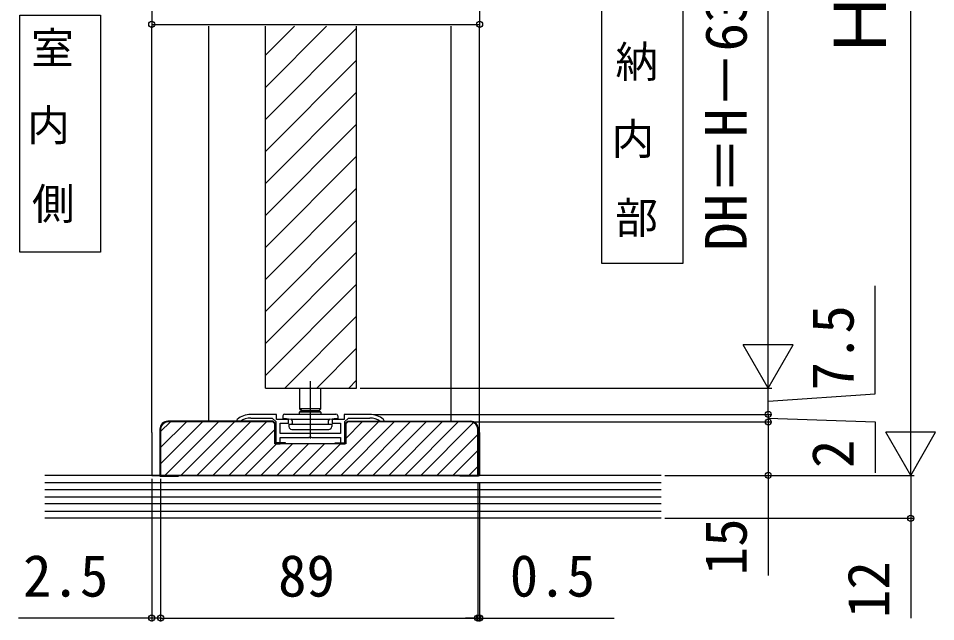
# Model space of a CAD drawing. Units: millimetres, scale not verified. Extents: x -700 to 700, y -1045 to 1039.
# Drawn here: x -297.4 to -40, y 308.5 to 477.7 of the extents above; entities that cross this region are included whole.
import ezdxf
from ezdxf.enums import TextEntityAlignment as Align

# ---------------------------------------------------------------- set-up
doc = ezdxf.new("R2010")
doc.units = ezdxf.units.MM
doc.header["$LTSCALE"] = 6
for name, color, linetype in [('0-2_USER1', 3, 'Continuous'), ('0-3_YKK_11', 7, 'Continuous'), ('0-4_YKK_12', 2, 'Continuous'), ('0-5_YKK_13', 4, 'Continuous'), ('0-7_YKK_D', 6, 'Continuous'), ('0-9_YSS_K', 3, 'Continuous')]:
    doc.layers.add(name, color=color, linetype=linetype)
doc.styles.add('ＭＳ ゴシック', font='')
doc.styles.get('ＭＳ ゴシック').set_extended_font_data('MS Gothic')

msp = doc.modelspace()

# ---------------------------------------------------------------- linework, layer by layer
at = {"layer": '0-2_USER1'}
for points in [[(-133.672, 496.578), (-110.988, 496.578), (-110.988, 408.942), (-133.672, 408.942)], [(-297.037, 478.578), (-274.353, 478.578), (-274.353, 412.155), (-297.037, 412.155)]]:
    msp.add_lwpolyline(points, close=True, dxfattribs=at)
at = {"layer": '0-3_YKK_11'}
for p, q in [((-257.5, 362.546), (-257.5, 349.546)), ((-222.5, 358.446), (-222.5, 358.646)), ((-208.5, 358.446), (-208.5, 358.646))]:
    msp.add_line(p, q, dxfattribs=at)
for points in [[(-207, 361.346), (-224, 361.346), (-224, 364.246), (-221.65, 364.246), (-221.65, 365.246), (-225, 365.246), (-225, 366.646), (-232.2, 366.646)], [(-232.2, 365.646), (-226.2, 365.646), (-225.2, 364.646), (-225.2, 358.446), (-224, 358.446), (-224, 360.146), (-215.958, 360.146), (-215.775, 360.266), (-215.225, 360.266), (-215.042, 360.146), (-207, 360.146), (-207, 358.446), (-205.8, 358.446), (-205.8, 364.646), (-204.8, 365.646), (-198.8, 365.646)], [(-198.8, 366.646), (-206, 366.646), (-206, 365.246), (-209.35, 365.246), (-209.35, 364.246), (-207, 364.246), (-207, 361.346)], [(-222.5, 358.646), (-225.3, 358.646), (-225.3, 364.128), (-225.917, 364.746), (-255.5, 364.746)], [(-170.5, 364.546), (-205, 364.546), (-205.5, 364.046), (-205.5, 358.446), (-225.5, 358.446), (-225.5, 364.046), (-226, 364.546), (-255.5, 364.546)], [(-236.018, 365.274), (-236.2, 364.888), (-236.2, 364.646), (-235.298, 364.646), (-235.123, 364.702)], [(-208.5, 358.646), (-205.7, 358.646), (-205.7, 364.128), (-205.083, 364.746), (-170.5, 364.746)], [(-195.877, 364.702), (-195.702, 364.646), (-194.8, 364.646), (-194.8, 364.888), (-194.982, 365.274)], [(-257.7, 362.546), (-257.7, 349.346), (-252.5, 349.346)], [(-257.5, 349.546), (-168.5, 349.546), (-168.5, 362.546)], [(-168.3, 362.546), (-168.3, 349.346), (-173.5, 349.346), (-173.5, 349.546), (-173.5, 349.346)]]:
    msp.add_lwpolyline(points, dxfattribs=at)
for centre, radius, start, end in [((-232.2, 360.646), 6, 89.99999, 129.52118), ((-232.2, 360.646), 5, 89.99998, 125.77484), ((-198.8, 360.646), 6, 50.47882, 90.00001), ((-198.8, 360.646), 5, 54.22516, 90.00002), ((-255.5, 362.546), 2.2, 90.00001, 179.99999), ((-255.5, 362.546), 2, 90.00001, 179.99999), ((-170.5, 362.546), 2.2, 0.00001, 89.99999), ((-170.5, 362.546), 2, 0.00001, 89.99999)]:
    msp.add_arc(centre, radius, start, end, dxfattribs=at)
at = {"layer": '0-4_YKK_12'}
for p, q in [((-260, 361.546), (-260, 475.546)), ((-244, 364.546), (-244, 475.546)), ((-228.1, 374.046), (-228.1, 475.546)), ((-228.1, 467.358), (-219.912, 475.546)), ((-228.1, 458.378), (-210.932, 475.546)), ((-228.1, 449.397), (-202.5, 474.997)), ((-202.5, 374.046), (-202.5, 475.546)), ((-176, 364.546), (-176, 475.546)), ((-168, 361.546), (-168, 475.546)), ((-228.1, 440.417), (-202.5, 466.017)), ((-228.1, 431.437), (-202.5, 457.037)), ((-228.1, 422.457), (-202.5, 448.057)), ((-228.1, 413.476), (-202.5, 439.076)), ((-228.1, 404.496), (-202.5, 430.096)), ((-228.1, 395.516), (-202.5, 421.116)), ((-228.1, 386.536), (-202.5, 412.136)), ((-228.1, 377.555), (-202.5, 403.155)), ((-222.629, 374.046), (-202.5, 394.175)), ((-213.649, 374.046), (-202.5, 385.195)), ((-204.669, 374.046), (-202.5, 376.215)), ((-228.1, 374.046), (-202.5, 374.046)), ((-260, 361.546), (-260, 349.546)), ((-168, 361.546), (-168, 349.546)), ((-260, 349.546), (-168, 349.546))]:
    msp.add_line(p, q, dxfattribs=at)
at = {"layer": '0-5_YKK_13'}
for p, q in [((-215.5, 376.019), (-215.5, 359.946)), ((-218.5, 374.046), (-218.5, 368.246)), ((-212.5, 368.246), (-212.5, 374.046)), ((-218, 367.746), (-218.5, 368.246)), ((-223.2, 366.246), (-223.2, 365.546)), ((-222.7, 366.746), (-208.3, 366.746)), ((-218, 367.746), (-218.5, 367.246)), ((-212.5, 367.246), (-218.5, 367.246)), ((-218.5, 366.746), (-218.5, 367.246)), ((-218, 367.746), (-215.5, 367.746)), ((-218, 367.746), (-213, 367.746)), ((-215.5, 367.746), (-213, 367.746)), ((-212.5, 367.246), (-213, 367.746)), ((-212.5, 367.246), (-212.5, 366.746)), ((-207.8, 366.246), (-207.8, 365.546)), ((-223.2, 365.546), (-222.195, 365.546)), ((-222.195, 365.546), (-220.972, 365.352)), ((-221.5, 363.946), (-221.5, 363.246)), ((-221.5, 363.946), (-220.75, 363.946)), ((-220.79, 365.285), (-210.21, 365.285)), ((-220.75, 363.946), (-210.25, 363.946)), ((-220.55, 364.858), (-220.55, 364.146)), ((-210.45, 364.858), (-210.45, 364.146)), ((-210.25, 363.946), (-209.5, 363.946)), ((-210.028, 365.352), (-208.805, 365.546)), ((-209.5, 363.946), (-209.5, 363.246)), ((-208.805, 365.546), (-207.8, 365.546)), ((-220.7, 362.446), (-210.3, 362.446))]:
    msp.add_line(p, q, dxfattribs=at)
msp.add_lwpolyline([(-213, 367.746), (-212.5, 368.246), (-218.5, 368.246)], dxfattribs=at)
for centre, radius, start, end in [((-222.7, 366.246), 0.5, 90, 180), ((-208.3, 366.246), 0.5, 0, 90), ((-220.7, 363.246), 0.8, 180, 270), ((-221.05, 364.858), 0.5, 0, 81), ((-220.75, 364.146), 0.2, 270, 0), ((-209.95, 364.858), 0.5, 99, 180), ((-210.25, 364.146), 0.2, 180, 270), ((-210.3, 363.246), 0.8, 270, 0)]:
    msp.add_arc(centre, radius, start, end, dxfattribs=at)
at = {"layer": '0-7_YKK_D'}
for p, q in [((-47, 363.546), (-47, 590.546)), ((-87, 388.046), (-87, 552.046)), ((-260, 524.577), (-260, 475.046)), ((-168, 524.102), (-168, 475.046)), ((-260, 476.046), (-168, 476.046)), ((-87, 374.046), (-87, 398.294)), ((-87, 374.046), (-94, 386.17)), ((-80, 386.17), (-94, 386.17)), ((-87, 374.046), (-80, 386.17)), ((-201.5, 374.046), (-86, 374.046)), ((-118.039, 374.046), (-86, 374.046)), ((-87, 366.646), (-87, 374.046)), ((-47, 349.546), (-47, 373.794)), ((-87, 366.646), (-87, 370.046)), ((-197.8, 366.646), (-86, 366.646)), ((-197.8, 366.646), (-86, 366.646)), ((-87, 366.646), (-87, 364.546)), ((-87, 366.646), (-87, 364.546)), ((-169.5, 364.546), (-86, 364.546)), ((-115, 364.546), (-86, 364.546)), ((-87, 364.546), (-87, 361.146)), ((-47, 349.546), (-54, 361.67)), ((-40, 361.67), (-54, 361.67)), ((-47, 349.546), (-40, 361.67)), ((-260, 348.546), (-260, 308.546)), ((-257.5, 348.546), (-257.5, 308.546)), ((-257.5, 347.546), (-257.5, 308.546)), ((-168.5, 347.546), (-168.5, 308.546)), ((-168.5, 347.546), (-168.5, 308.546)), ((-168, 347.546), (-168, 308.546)), ((-116, 349.546), (-46, 349.546)), ((-116, 349.546), (-86, 349.546)), ((-116, 349.546), (-46, 349.546)), ((-116, 337.546), (-46, 337.546)), ((-260, 309.546), (-297.436, 309.546)), ((-257.5, 309.546), (-260, 309.546)), ((-257.5, 309.546), (-168.5, 309.546)), ((-257.5, 309.546), (-254.1, 309.546)), ((-168.5, 309.546), (-171.9, 309.546)), ((-168.5, 309.546), (-168, 309.546)), ((-168, 309.546), (-130.2, 309.546))]:
    msp.add_line(p, q, dxfattribs=at)
for points in [[(-87, 370.346), (-57, 372.409), (-57, 402.682)], [(-87, 365.596), (-57, 364.548), (-57, 350.275)], [(-87, 364.546), (-87, 349.546), (-87, 321.509)], [(-47, 349.546), (-47, 337.546), (-47, 309.509)]]:
    msp.add_lwpolyline(points, dxfattribs=at)
for centre in [(-260, 476.046), (-168, 476.046), (-87, 366.646), (-87, 366.646), (-87, 364.546), (-87, 364.546), (-87, 349.546), (-47, 337.546), (-260, 309.546), (-257.5, 309.546), (-257.5, 309.546), (-168.5, 309.546), (-168.5, 309.546), (-168, 309.546)]:
    msp.add_circle(centre, 0.85, dxfattribs=at)
at = {"layer": '0-9_YSS_K'}
for p, q in [((-257.5, 361.826), (-254.78, 364.546)), ((-257.5, 357.336), (-250.29, 364.546)), ((-257.5, 352.845), (-245.8, 364.546)), ((-256.31, 349.546), (-241.31, 364.546)), ((-251.82, 349.546), (-236.82, 364.546)), ((-247.329, 349.546), (-232.329, 364.546)), ((-242.839, 349.546), (-227.839, 364.546)), ((-211.408, 349.546), (-196.408, 364.546)), ((-206.918, 349.546), (-191.918, 364.546)), ((-205.5, 359.944), (-200.899, 364.546)), ((-202.428, 349.546), (-187.428, 364.546)), ((-197.938, 349.546), (-182.938, 364.546)), ((-193.448, 349.546), (-178.448, 364.546)), ((-188.958, 349.546), (-173.958, 364.546)), ((-184.468, 349.546), (-169.655, 364.358)), ((-238.349, 349.546), (-225.5, 362.395)), ((-179.978, 349.546), (-168.5, 361.023)), ((-233.859, 349.546), (-224.959, 358.446)), ((-229.369, 349.546), (-220.469, 358.446)), ((-224.879, 349.546), (-215.979, 358.446)), ((-220.389, 349.546), (-211.489, 358.446)), ((-215.899, 349.546), (-206.999, 358.446)), ((-175.487, 349.546), (-168.5, 356.533)), ((-170.997, 349.546), (-168.5, 352.043)), ((-117, 349.546), (-290, 349.546)), ((-290, 347.546), (-117, 347.546)), ((-117, 345.546), (-290, 345.546)), ((-290, 343.546), (-117, 343.546)), ((-117, 341.546), (-290, 341.546)), ((-290, 339.546), (-117, 339.546)), ((-117, 337.546), (-290, 337.546))]:
    msp.add_line(p, q, dxfattribs=at)

# ---------------------------------------------------------------- texts
at = {"layer": '0-2_USER1', "style": 'ＭＳ ゴシック'}
for s, p in [('室', (-293.886, 462.364)), ('納', (-129.886, 458.523)), ('内', (-294.977, 440.727)), ('内', (-130.977, 436.886)), ('側', (-293.614, 418.682)), ('部', (-129.955, 414.773))]:
    msp.add_text(s, height=8.798, dxfattribs=at).set_placement(p, align=Align.BOTTOM_LEFT)
at = {"layer": '0-7_YKK_D', "style": 'ＭＳ ゴシック'}
for s, height, p in [('DH＝H－63', 11.73, (-89.5, 412.5)), ('Ｈ', 14.66, (-49.5, 465.909)), ('7.5', 11.73, (-59.5, 373.364)), ('2', 11.73, (-59.5, 351.594)), ('15', 11.73, (-89.5, 321.555)), ('12', 11.73, (-49.5, 309.555))]:
    msp.add_text(s, height=height, rotation=90, dxfattribs=at).set_placement(p, align=Align.BOTTOM_LEFT)
for s, p in [('2.5', (-296.118, 312.046)), ('89', (-224.545, 312.046)), ('0.5', (-159.518, 312.046))]:
    msp.add_text(s, height=11.73, dxfattribs=at).set_placement(p, align=Align.BOTTOM_LEFT)

doc.saveas('drawing.dxf')
